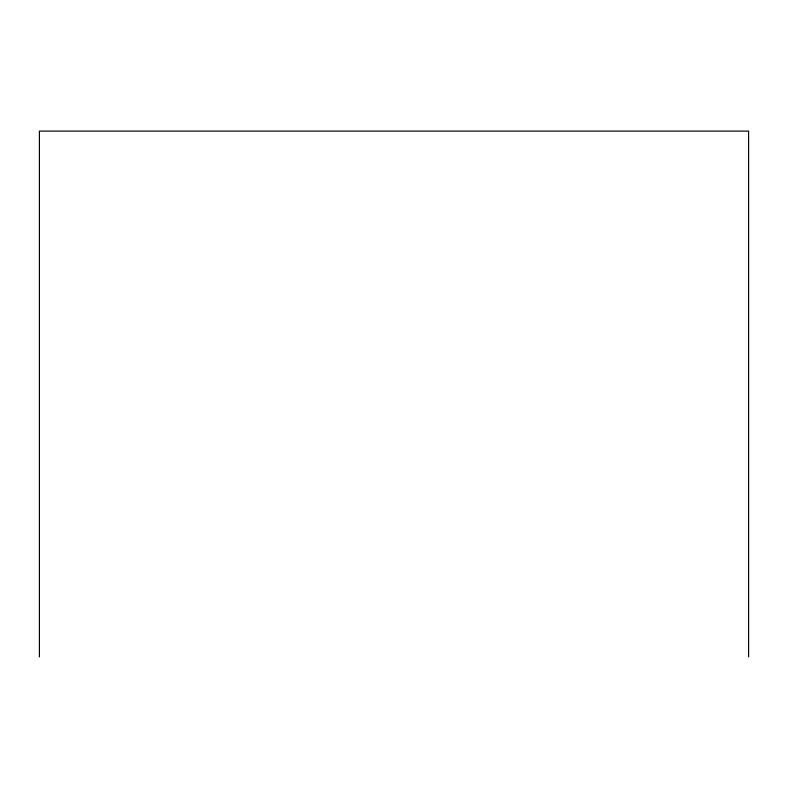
<?xml version="1.0" encoding="UTF-8"?>
<svg xmlns="http://www.w3.org/2000/svg" width="788" height="788" viewBox="0 0 788 788"><rect width="100%" height="100%" fill="white"/><g stroke="black" fill="none" stroke-linecap="round" stroke-linejoin="round"><path stroke-width="1.18" d="M748.6 656.896L748.6 131.103L39.4 131.103L39.4 656.896"/></g></svg>
